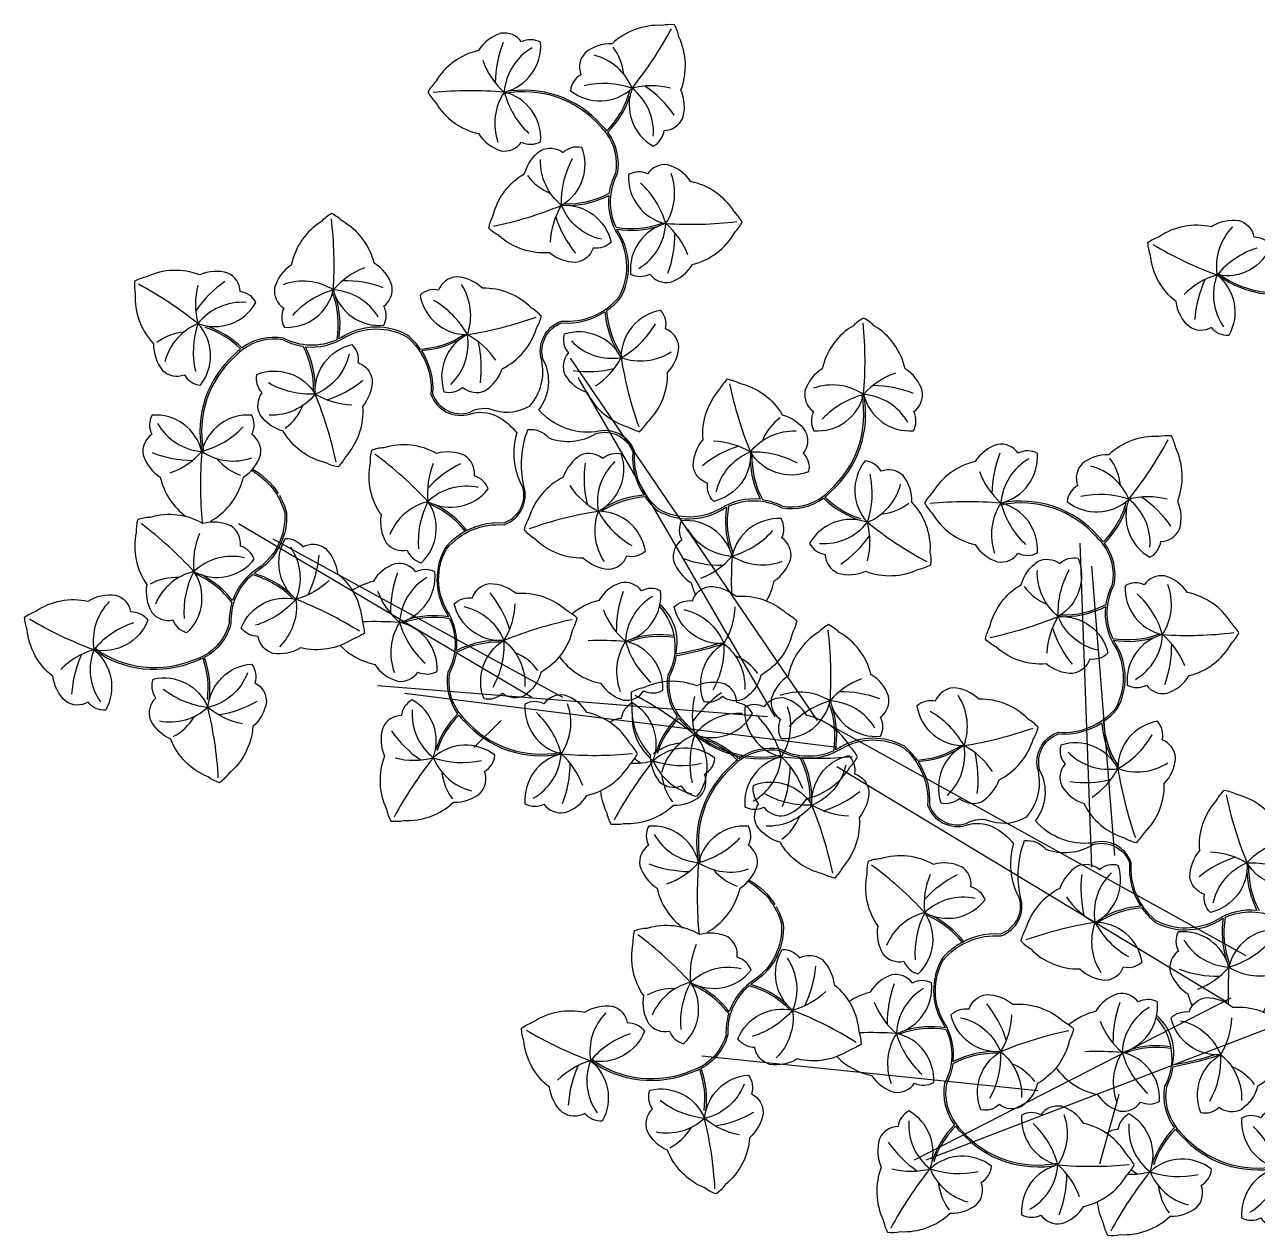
# Model space of a CAD drawing. Header units: millimetres. Extents: x 234.09 to 238.61, y 162.01 to 166.57.
# Drawn here: x 234.086 to 235.162, y 164.375 to 165.432 of the extents above; entities that cross this region are included whole.
import ezdxf

# ---------------------------------------------------------------- set-up
doc = ezdxf.new("R2010")
doc.units = ezdxf.units.MM
for name, color, linetype in [('62', 62, 'Continuous'), ('63', 63, 'Continuous'), ('CauleArvore', 253, 'Continuous')]:
    doc.layers.add(name, color=color, linetype=linetype)

msp = doc.modelspace()

# ---------------------------------------------------------------- linework, layer by layer
at = {"layer": '62'}
for points in [[(234.6496, 165.3761, 0.127493), (234.6161, 165.376, 0.236268), (234.5829, 165.405)], [(234.6346, 165.3342, 0.249386), (234.6161, 165.376, 0.13922), (234.5742, 165.3783, 0.13922)], [(234.545, 165.2417, -0.127493), (234.5546, 165.2738, -0.236268), (234.5362, 165.3138)], [(234.5895, 165.2442, -0.249386), (234.5546, 165.2738, -0.13922), (234.5642, 165.3146, -0.13922)], [(234.6648, 165.2306, 0.127493), (234.6455, 165.2579, 0.236268), (234.6501, 165.3017)], [(234.6219, 165.2188, 0.249386), (234.6455, 165.2579, 0.13922), (234.6233, 165.2935, 0.13922)], [(234.3827, 165.2194, 0.127493), (234.3553, 165.2, 0.236268), (234.3115, 165.2046)], [(234.2371, 165.2041, 0.127493), (234.2372, 165.1706, 0.236268), (234.2083, 165.1374)], [(234.3945, 165.1764, 0.249386), (234.3553, 165.2, 0.13922), (234.3197, 165.1778, 0.13922)], [(234.4971, 165.1386, 0.127493), (234.4723, 165.161, 0.236268), (234.4671, 165.2048)], [(234.2791, 165.1891, 0.249386), (234.2372, 165.1706, 0.13922), (234.2349, 165.1287, 0.13922)], [(234.4578, 165.1176, 0.249386), (234.4723, 165.161, 0.13922), (234.4428, 165.1909, 0.13922)], [(234.5631, 165.1555, 0.249386), (234.6065, 165.141, 0.13922), (234.6364, 165.1705, 0.13922)], [(234.5841, 165.1162, 0.127493), (234.6065, 165.141, 0.236268), (234.6502, 165.1461)], [(234.3691, 165.144, -0.249386), (234.3395, 165.1091, -0.13922), (234.2986, 165.1188, -0.13922)], [(234.3715, 165.0995, -0.127493), (234.3395, 165.1091, -0.236268), (234.2994, 165.0907)], [(234.6872, 165.0683, -0.127493), (234.7193, 165.0587, -0.236268), (234.7593, 165.077)], [(234.6897, 165.0238, -0.249386), (234.7193, 165.0587, -0.13922), (234.7601, 165.049, -0.13922)], [(234.4426, 165.0485, 0.127493), (234.4379, 165.0154, 0.236268), (234.4046, 164.9867)], [(234.601, 165.0502, 0.249386), (234.5865, 165.0068, 0.13922), (234.616, 164.9769, 0.13922)], [(234.7797, 164.9787, 0.249386), (234.8215, 164.9972, 0.13922), (234.8238, 165.0391, 0.13922)], [(235.0831, 165.0174, 0.127493), (235.0497, 165.0173, 0.236268), (235.0165, 165.0462)], [(234.482, 165.0276, 0.249386), (234.4379, 165.0154, 0.13922), (234.4297, 164.9742, 0.13922)], [(234.5617, 165.0292, 0.127493), (234.5865, 165.0068, 0.236268), (234.5916, 164.963)], [(234.8216, 164.9637, 0.127493), (234.8215, 164.9972, 0.236268), (234.8505, 165.0304)], [(235.0681, 164.9754, 0.249386), (235.0497, 165.0173, 0.13922), (235.0077, 165.0196, 0.13922)], [(234.2385, 164.9874, 0.127493), (234.2336, 164.9543, 0.236268), (234.2, 164.9259)], [(234.6642, 164.9914, 0.249386), (234.7034, 164.9678, 0.13922), (234.739, 164.99, 0.13922)], [(234.3179, 164.9756, -0.249386), (234.3227, 164.9301, -0.13922), (234.2874, 164.9073, -0.13922)], [(234.2778, 164.9663, 0.249386), (234.2336, 164.9543, 0.13922), (234.225, 164.9132, 0.13922)], [(234.6761, 164.9484, 0.127493), (234.7034, 164.9678, 0.236268), (234.7472, 164.9632)], [(234.9785, 164.883, -0.127493), (234.9881, 164.915, -0.236268), (234.9698, 164.9551)], [(235.023, 164.8855, -0.249386), (234.9881, 164.915, -0.13922), (234.9978, 164.9559, -0.13922)], [(234.3518, 164.9466, -0.127493), (234.3227, 164.9301, -0.236268), (234.3082, 164.8885)], [(234.4369, 164.949, 0.249386), (234.4132, 164.9099, 0.13922), (234.4355, 164.8742, 0.13922)], [(235.0984, 164.8718, 0.127493), (235.0791, 164.8992, 0.236268), (235.0837, 164.943)], [(234.3939, 164.9372, 0.127493), (234.4132, 164.9099, 0.236268), (234.4086, 164.8661)], [(234.6339, 164.9325, 0.249386), (234.6103, 164.8934, 0.13922), (234.6325, 164.8577, 0.13922)], [(235.0554, 164.86, 0.249386), (235.0791, 164.8992, 0.13922), (235.0568, 164.9348, 0.13922)], [(234.4693, 164.9236, -0.249386), (234.5042, 164.894, -0.13922), (234.4945, 164.8531, -0.13922)], [(234.5138, 164.9261, -0.127493), (234.5042, 164.894, -0.236268), (234.5225, 164.854)], [(234.591, 164.9207, 0.127493), (234.6103, 164.8934, 0.236268), (234.6057, 164.8496)], [(234.6613, 164.921, -0.249386), (234.6962, 164.8914, -0.13922), (234.6865, 164.8506, -0.13922)], [(234.7058, 164.9235, -0.127493), (234.6962, 164.8914, -0.236268), (234.7145, 164.8514)], [(234.2804, 164.8657, -0.249386), (234.2459, 164.8356, -0.13922), (234.2069, 164.8514, -0.13922)], [(234.8162, 164.8606, 0.127493), (234.7889, 164.8413, 0.236268), (234.7451, 164.8459)], [(234.6707, 164.8453, 0.127493), (234.6708, 164.8119, 0.236268), (234.6418, 164.7787)], [(234.9306, 164.7798, 0.127493), (234.9058, 164.8023, 0.236268), (234.9007, 164.846)], [(234.2761, 164.8213, -0.127493), (234.2459, 164.8356, -0.236268), (234.2035, 164.8235)], [(234.4242, 164.8336, 0.249386), (234.4426, 164.7917, 0.13922), (234.4846, 164.7894, 0.13922)], [(234.8281, 164.8176, 0.249386), (234.7889, 164.8413, 0.13922), (234.7533, 164.8191, 0.13922)], [(234.6162, 164.831, 0.249386), (234.6346, 164.7891, 0.13922), (234.6766, 164.7869, 0.13922)], [(234.7126, 164.8303, 0.249386), (234.6708, 164.8119, 0.13922), (234.6685, 164.7699, 0.13922)], [(234.8913, 164.7589, 0.249386), (234.9058, 164.8023, 0.13922), (234.8763, 164.8321, 0.13922)], [(234.9967, 164.7967, 0.249386), (235.0401, 164.7823, 0.13922), (235.0699, 164.8117, 0.13922)], [(234.4092, 164.7916, 0.127493), (234.4426, 164.7917, 0.236268), (234.4758, 164.7628)], [(234.6152, 164.787, 0.073906), (234.6346, 164.7891, 0.236268), (234.6678, 164.7602)], [(234.8026, 164.7852, -0.249386), (234.773, 164.7503, -0.13922), (234.7322, 164.76, -0.13922)], [(235.0176, 164.7574, 0.127493), (235.0401, 164.7823, 0.236268), (235.0838, 164.7874)], [(234.8051, 164.7408, -0.127493), (234.773, 164.7503, -0.236268), (234.733, 164.732)], [(235.1208, 164.7095, -0.127493), (235.1528, 164.6999, -0.236268), (235.1929, 164.7183)], [(235.1233, 164.665, -0.249386), (235.1528, 164.6999, -0.13922), (235.1937, 164.6903, -0.13922)], [(234.8762, 164.6897, 0.127493), (234.8715, 164.6566, 0.236268), (234.8381, 164.6279)], [(235.0345, 164.6914, 0.249386), (235.0201, 164.648, 0.13922), (235.0495, 164.6181, 0.13922)], [(234.9156, 164.6689, 0.249386), (234.8715, 164.6566, 0.13922), (234.8632, 164.6154, 0.13922)], [(234.9952, 164.6704, 0.127493), (235.0201, 164.648, 0.236268), (235.0252, 164.6043)], [(234.6721, 164.6287, 0.127493), (234.6671, 164.5956, 0.236268), (234.6335, 164.5671)], [(235.0978, 164.6326, 0.249386), (235.137, 164.609, 0.13922), (235.1726, 164.6312, 0.13922)], [(234.7113, 164.6075, 0.249386), (234.6671, 164.5956, 0.13922), (234.6585, 164.5545, 0.13922)], [(234.7515, 164.6168, -0.249386), (234.7562, 164.5713, -0.13922), (234.721, 164.5485, -0.13922)], [(235.1096, 164.5897, 0.127493), (235.137, 164.609, 0.236268), (235.1808, 164.6044)], [(234.7853, 164.5878, -0.127493), (234.7562, 164.5713, -0.236268), (234.7418, 164.5297)], [(234.8704, 164.5903, 0.249386), (234.8468, 164.5511, 0.13922), (234.869, 164.5155, 0.13922)], [(234.8275, 164.5784, 0.127493), (234.8468, 164.5511, 0.236268), (234.8422, 164.5073)], [(234.9028, 164.5648, -0.249386), (234.9377, 164.5352, -0.13922), (234.9281, 164.4944, -0.13922)], [(234.9473, 164.5673, -0.127493), (234.9377, 164.5352, -0.236268), (234.9561, 164.4952)], [(235.0675, 164.5738, 0.249386), (235.0438, 164.5346, 0.13922), (235.066, 164.499, 0.13922)], [(235.1393, 164.5647, -0.127493), (235.1297, 164.5326, -0.236268), (235.1481, 164.4926)], [(235.0245, 164.5619, 0.127493), (235.0438, 164.5346, 0.236268), (235.0392, 164.4908)], [(235.0948, 164.5622, -0.249386), (235.1297, 164.5326, -0.13922), (235.1201, 164.4918, -0.13922)], [(234.7139, 164.5069, -0.249386), (234.6794, 164.4769, -0.13922), (234.6405, 164.4926, -0.13922)], [(234.7097, 164.4625, -0.127493), (234.6794, 164.4769, -0.236268), (234.6371, 164.4648)], [(234.8577, 164.4748, 0.249386), (234.8762, 164.433, 0.13922), (234.9181, 164.4307, 0.13922)], [(235.0497, 164.4722, 0.249386), (235.0682, 164.4304, 0.13922), (235.1101, 164.4281, 0.13922)], [(234.8427, 164.4329, 0.127493), (234.8762, 164.433, 0.236268), (234.9094, 164.404)], [(235.0487, 164.4282, 0.073906), (235.0682, 164.4304, 0.236268), (235.1014, 164.4015)]]:
    msp.add_lwpolyline(points, format="xyb", dxfattribs=at)
for centre, radius, start, end in [((234.3528, 165.5877), 0.3378, 321.2118, 331.7714), ((234.5952, 165.38), 0.0985, 158.483, 179.4589), ((234.5531, 165.3691), 0.0487, 119.6574, 175.67), ((234.5623, 165.3838), 0.0467, 5.6141, 37.1536), ((234.5486, 165.4227), 0.0667, 199.4906, 228.5531), ((234.4754, 165.0361), 0.3378, 85.0591, 95.6188), ((234.5454, 165.3454), 0.0492, 146.1879, 199.3614), ((234.5788, 165.3924), 0.0768, 194.8643, 226.5674), ((234.5717, 165.2967), 0.0985, 34.6356, 55.6115), ((234.5624, 165.3276), 0.0467, 216.393, 247.9324), ((234.4262, 165.5863), 0.3378, 281.7752, 292.3348), ((234.6433, 165.2939), 0.0985, 197.935, 218.9109), ((234.0182, 165.2218), 0.3378, 356.2981, 6.8577), ((234.6673, 165.5951), 0.3378, 266.2981, 276.8577), ((235.1753, 165.2205), 0.0492, 135.4956, 188.6691), ((234.555, 165.2487), 0.0985, 339.7219, 0.6979), ((235.2433, 165.5301), 0.3378, 239.2382, 249.7979), ((235.1855, 165.1637), 0.0768, 108.2896, 139.9927), ((235.1454, 165.1491), 0.0667, 106.3039, 135.3664), ((235.1722, 165.1958), 0.0487, 159.187, 215.1996), ((234.0256, 164.9073), 0.3378, 51.2118, 61.7714), ((234.3166, 165.1262), 0.0985, 124.6356, 145.6115), ((234.3646, 165.1096), 0.0985, 69.7219, 90.6979), ((235.2056, 165.1679), 0.0985, 155.3981, 176.374), ((234.4195, 165.4947), 0.3378, 278.9788, 289.5384), ((234.4816, 165.1379), 0.3378, 355.0591, 5.6188), ((234.2295, 165.1168), 0.0467, 95.6141, 127.1536), ((234.4264, 165.2272), 0.079, 273.5334, 303.1581), ((234.386, 165.1321), 0.0985, 352.4026, 13.3785), ((234.9402, 165.1937), 0.3378, 188.9788, 199.5384), ((234.5776, 165.2273), 0.0985, 262.4026, 283.3785), ((234.8682, 165.0646), 0.0667, 109.4906, 138.5531), ((234.3193, 165.1978), 0.0985, 287.935, 308.9109), ((235.0318, 165.1871), 0.3378, 191.7752, 202.3348), ((234.7908, 165.0679), 0.0492, 56.1879, 109.3614), ((234.8255, 165.0181), 0.0985, 68.483, 89.4589), ((234.027, 164.9807), 0.3378, 11.7752, 22.3348), ((234.8379, 165.0345), 0.0768, 104.8643, 136.5674), ((234.8145, 165.0602), 0.0487, 29.6574, 85.67), ((234.2857, 165.1169), 0.0467, 306.393, 337.9324), ((234.2442, 165.1076), 0.0487, 209.6574, 265.67), ((234.2208, 165.1333), 0.0768, 284.8643, 316.5674), ((234.7731, 165.0509), 0.0467, 126.393, 157.9324), ((234.1906, 165.1032), 0.0667, 289.4906, 318.5531), ((234.5771, 165.0299), 0.3378, 175.0591, 185.6188), ((234.2679, 165.0999), 0.0492, 236.1879, 289.3614), ((234.7394, 164.97), 0.0985, 107.935, 128.9109), ((234.7863, 165.2289), 0.3378, 321.2118, 331.7714), ((234.2332, 165.1497), 0.0985, 248.483, 269.4589), ((234.2895, 165.0826), 0.0467, 219.4615, 251.001), ((234.1907, 164.7851), 0.3378, 42.9618, 53.5214), ((234.5101, 164.96), 0.0985, 116.3856, 137.3616), ((234.6727, 165.0357), 0.0985, 172.4026, 193.3785), ((235.0287, 165.0213), 0.0985, 158.483, 179.4589), ((234.9866, 165.0103), 0.0487, 119.6574, 175.67), ((234.9958, 165.025), 0.0467, 5.6141, 37.1536), ((234.9822, 165.0639), 0.0667, 199.4906, 228.5531), ((235.0052, 164.9379), 0.0985, 34.6356, 55.6115), ((234.6392, 164.6731), 0.3378, 98.9788, 109.5384), ((234.8293, 165.051), 0.0467, 275.6141, 307.1536), ((234.909, 164.6774), 0.3378, 85.0591, 95.6188), ((234.9789, 164.9866), 0.0492, 146.1879, 199.3614), ((235.0123, 165.0337), 0.0768, 194.8643, 226.5674), ((233.9846, 164.726), 0.3378, 42.5222, 53.0818), ((235.0332, 165.2605), 0.3378, 231.2118, 241.7714), ((234.7422, 165.0416), 0.0985, 304.6356, 325.6115), ((234.2447, 164.9769), 0.0985, 334.1591, 355.1351), ((234.6942, 165.0582), 0.0985, 249.7219, 270.6979), ((235.0405, 164.9459), 0.3378, 176.2981, 181.7574), ((234.5037, 164.9191), 0.0985, 159.7219, 180.6979), ((234.2178, 164.9023), 0.0467, 86.9246, 118.464), ((234.996, 164.9688), 0.0467, 216.393, 247.9324), ((234.1992, 164.6156), 0.3378, 57.9993, 68.5589), ((234.4155, 164.8739), 0.0985, 17.935, 38.9109), ((234.7008, 164.9026), 0.0985, 159.7219, 180.6979), ((234.1949, 164.8935), 0.0492, 135.4956, 188.6691), ((234.2629, 165.2031), 0.3378, 239.2382, 249.7979), ((234.2051, 164.8366), 0.0768, 108.2896, 139.9927), ((234.3914, 164.5727), 0.3378, 86.2981, 91.8134), ((234.6326, 164.5815), 0.3378, 101.7752, 112.3348), ((234.8597, 165.2275), 0.3378, 281.7752, 292.3348), ((234.4518, 164.8631), 0.3378, 356.2981, 6.8577), ((235.0768, 164.9352), 0.0985, 197.935, 218.9109), ((235.1009, 165.2363), 0.3378, 266.2981, 276.8577), ((234.5885, 164.5562), 0.3378, 86.2981, 91.8134), ((234.9886, 164.8899), 0.0985, 339.7219, 0.6979), ((234.1649, 164.822), 0.0667, 106.3039, 135.3664), ((234.2252, 164.8409), 0.0985, 155.3981, 176.374), ((234.1918, 164.8687), 0.0487, 159.187, 215.1996), ((234.4963, 164.8402), 0.0467, 36.393, 67.9324), ((234.6883, 164.8376), 0.0467, 36.393, 67.9324), ((234.4591, 164.5485), 0.3378, 51.2118, 61.7714), ((234.7501, 164.7674), 0.0985, 124.6356, 145.6115), ((234.7981, 164.7508), 0.0985, 69.7219, 90.6979), ((233.9176, 164.7559), 0.3378, 3.0856, 13.6452), ((234.2393, 164.9263), 0.0985, 279.2455, 300.2214), ((234.5134, 164.8224), 0.0492, 326.1879, 19.3614), ((234.7054, 164.8198), 0.0492, 326.1879, 19.3614), ((234.1938, 164.8515), 0.0467, 297.7034, 329.2429), ((234.48, 164.7753), 0.0768, 14.8643, 46.5674), ((234.672, 164.7728), 0.0768, 14.8643, 46.5674), ((234.4871, 164.8711), 0.0985, 214.6356, 235.6115), ((234.8531, 165.136), 0.3378, 278.9788, 289.5384), ((234.663, 164.758), 0.0467, 95.6141, 127.1536), ((234.86, 164.8685), 0.079, 273.5334, 303.1581), ((234.706, 164.5801), 0.3378, 141.2118, 151.7714), ((234.5057, 164.7987), 0.0487, 299.6574, 355.67), ((234.5833, 165.1316), 0.3378, 265.0591, 275.6188), ((234.5101, 164.7451), 0.0667, 19.4906, 48.5531), ((234.6791, 164.8685), 0.0985, 231.9295, 235.6115), ((234.6977, 164.7961), 0.0487, 299.6574, 355.67), ((234.7753, 165.129), 0.3378, 265.0591, 275.6188), ((234.7021, 164.7425), 0.0667, 19.4906, 48.5531), ((234.8196, 164.7734), 0.0985, 352.4026, 13.3785), ((234.4965, 164.784), 0.0467, 185.6141, 217.1536), ((234.4636, 164.7878), 0.0985, 338.483, 359.4589), ((234.898, 164.5775), 0.3378, 141.2118, 151.7714), ((234.6556, 164.7852), 0.0985, 338.483, 359.4589), ((235.3738, 164.835), 0.3378, 188.9788, 199.5384), ((234.6885, 164.7814), 0.0467, 185.6141, 217.1536), ((235.0112, 164.8685), 0.0985, 262.4026, 283.3785), ((234.7529, 164.839), 0.0985, 287.935, 308.9109), ((235.4653, 164.8283), 0.3378, 191.7752, 202.3348), ((234.4605, 164.6219), 0.3378, 11.7752, 22.3348), ((234.7192, 164.7582), 0.0467, 306.393, 337.9324), ((234.6778, 164.7488), 0.0487, 209.6574, 265.67), ((234.6544, 164.7745), 0.0768, 284.8643, 316.5674), ((235.173, 164.6112), 0.0985, 107.935, 128.9109), ((234.6668, 164.7909), 0.0985, 248.483, 269.4589), ((234.6241, 164.7444), 0.0667, 289.4906, 318.5531), ((235.0107, 164.6712), 0.3378, 175.0591, 185.6188), ((234.7015, 164.7411), 0.0492, 236.1879, 289.3614), ((234.7231, 164.7238), 0.0467, 219.4615, 251.001), ((234.6243, 164.4264), 0.3378, 42.9618, 53.5214), ((234.9437, 164.6012), 0.0985, 116.3856, 137.3616), ((235.1063, 164.6769), 0.0985, 172.4026, 193.3785), ((235.0728, 164.3143), 0.3378, 98.9788, 109.5384), ((234.4182, 164.3672), 0.3378, 42.5222, 53.0818), ((234.6782, 164.6181), 0.0985, 334.1591, 355.1351), ((235.1277, 164.6995), 0.0985, 249.7219, 270.6979), ((235.4741, 164.5872), 0.3378, 176.2981, 181.7574), ((234.6514, 164.5435), 0.0467, 86.9246, 118.464), ((234.9373, 164.5603), 0.0985, 159.7219, 180.6979), ((234.849, 164.5151), 0.0985, 17.935, 38.9109), ((235.1343, 164.5439), 0.0985, 159.7219, 180.6979), ((234.6284, 164.5347), 0.0492, 135.4956, 188.6691), ((234.6327, 164.2568), 0.3378, 57.9993, 68.5589), ((234.6964, 164.8443), 0.3378, 239.2382, 249.7979), ((235.0661, 164.2227), 0.3378, 101.7752, 112.3348), ((234.6386, 164.4779), 0.0768, 108.2896, 139.9927), ((234.825, 164.214), 0.3378, 86.2981, 91.8134), ((235.022, 164.1975), 0.3378, 86.2981, 91.8134), ((234.5985, 164.4633), 0.0667, 106.3039, 135.3664), ((234.6587, 164.4822), 0.0985, 155.3981, 176.374), ((234.6253, 164.51), 0.0487, 159.187, 215.1996), ((234.9299, 164.4814), 0.0467, 36.393, 67.9324), ((235.1219, 164.4788), 0.0467, 36.393, 67.9324), ((234.6729, 164.5676), 0.0985, 279.2455, 300.2214), ((234.9469, 164.4637), 0.0492, 326.1879, 19.3614), ((234.6274, 164.4927), 0.0467, 297.7034, 329.2429), ((234.3511, 164.3972), 0.3378, 3.0856, 13.6452), ((234.9135, 164.4166), 0.0768, 14.8643, 46.5674), ((235.1055, 164.414), 0.0768, 14.8643, 46.5674), ((234.9206, 164.5123), 0.0985, 214.6356, 235.6115), ((234.9392, 164.44), 0.0487, 299.6574, 355.67), ((235.0169, 164.7729), 0.3378, 265.0591, 275.6188), ((234.9437, 164.3863), 0.0667, 19.4906, 48.5531), ((235.1395, 164.2213), 0.3378, 141.2118, 151.7714), ((234.8971, 164.429), 0.0985, 338.483, 359.4589), ((235.3315, 164.2187), 0.3378, 141.2118, 151.7714), ((235.1126, 164.5097), 0.0985, 231.9295, 235.6115), ((235.1312, 164.4374), 0.0487, 299.6574, 355.67), ((234.93, 164.4252), 0.0467, 185.6141, 217.1536), ((235.122, 164.4227), 0.0467, 185.6141, 217.1536)]:
    msp.add_arc(centre, radius, start, end, dxfattribs=at)
at = {"layer": '63'}
for points in [[(234.6161, 165.376, 0.367619), (234.6346, 165.3255, 0.244009), (234.6441, 165.3392, 0.287728), (234.6603, 165.35, 0.1746), (234.6587, 165.3746, 0.205226), (234.657, 165.4209, 0.068851), (234.6532, 165.4314, 0.068851), (234.6421, 165.4309, 0.205226), (234.5986, 165.4149, 0.1746), (234.5752, 165.4071, 0.287728), (234.5714, 165.3879, 0.244009), (234.5624, 165.3739, 0.367619)], [(234.482, 165.409, 0.205226), (234.4445, 165.3817, 0.068851), (234.4379, 165.3727, 0.068851), (234.4445, 165.3637, 0.205226), (234.482, 165.3365, 0.1746), (234.5015, 165.3215, 0.287728), (234.5195, 165.329, 0.244009), (234.5362, 165.3293, 0.367619), (234.5045, 165.3727, 0.367619), (234.5362, 165.4162, 0.244009), (234.5195, 165.4165, 0.287728), (234.5015, 165.424, 0.1746)], [(234.5546, 165.2738, -0.367619), (234.5978, 165.2418, -0.244009), (234.582, 165.2366, -0.287728), (234.567, 165.224, -0.1746), (234.5439, 165.2325, -0.205226), (234.5, 165.2473, -0.068851), (234.491, 165.2539, -0.068851), (234.4946, 165.2644, -0.205226), (234.5223, 165.3016, -0.1746), (234.5364, 165.3218, -0.287728), (234.5558, 165.32, -0.244009), (234.5718, 165.3247, -0.367619)], [(234.6455, 165.2579, 0.367619), (234.6148, 165.2138, 0.244009), (234.6315, 165.2139, 0.287728), (234.6496, 165.2068, 0.1746), (234.6688, 165.2222, 0.205226), (234.7057, 165.2502, 0.068851), (234.7121, 165.2594, 0.068851), (234.7053, 165.2682, 0.205226), (234.6672, 165.2946, 0.1746), (234.6474, 165.3092, 0.287728), (234.6296, 165.3013, 0.244009), (234.6129, 165.3007, 0.367619)], [(234.3553, 165.2, 0.367619), (234.3995, 165.1693, 0.244009), (234.3994, 165.186, 0.287728), (234.4065, 165.2041, 0.1746), (234.3911, 165.2233, 0.205226), (234.363, 165.2602, 0.068851), (234.3539, 165.2667, 0.068851), (234.345, 165.2598, 0.205226), (234.3186, 165.2217, 0.1746), (234.3041, 165.2019, 0.287728), (234.312, 165.1841, 0.244009), (234.3126, 165.1674, 0.367619)], [(235.0909, 165.1898, -0.205226), (235.0685, 165.2304, -0.068851), (235.0663, 165.2414, -0.068851), (235.0762, 165.2467, -0.205226), (235.1217, 165.2554, -0.1746), (235.1457, 165.2607, -0.287728), (235.1588, 165.2463, -0.244009), (235.1738, 165.2389, -0.367619), (235.1267, 165.2131, -0.367619), (235.1369, 165.1603, -0.244009), (235.1217, 165.1671, -0.287728), (235.1022, 165.168, -0.1746)], [(234.2372, 165.1706, 0.367619), (234.2878, 165.1891, 0.244009), (234.274, 165.1986, 0.287728), (234.2633, 165.2148, 0.1746), (234.2387, 165.2132, 0.205226), (234.1924, 165.2115, 0.068851), (234.1819, 165.2077, 0.068851), (234.1824, 165.1966, 0.205226), (234.1984, 165.1531, 0.1746), (234.2062, 165.1298, 0.287728), (234.2253, 165.126, 0.244009), (234.2393, 165.1169, 0.367619)], [(234.4723, 165.161, 0.367619), (234.4519, 165.1112, 0.244009), (234.4682, 165.115, 0.287728), (234.4875, 165.112, 0.1746), (234.5028, 165.1313, 0.205226), (234.5327, 165.1667, 0.068851), (234.5369, 165.1771, 0.068851), (234.5283, 165.1842, 0.205226), (234.4854, 165.2016, 0.1746), (234.4628, 165.2115, 0.287728), (234.4472, 165.1999, 0.244009), (234.431, 165.1956, 0.367619)], [(234.6065, 165.141, 0.367619), (234.5567, 165.1613, 0.244009), (234.5605, 165.1451, 0.287728), (234.5575, 165.1258, 0.1746), (234.5768, 165.1105, 0.205226), (234.6122, 165.0806, 0.068851), (234.6225, 165.0763, 0.068851), (234.6297, 165.0849, 0.205226), (234.6471, 165.1279, 0.1746), (234.6569, 165.1504, 0.287728), (234.6453, 165.1661, 0.244009), (234.6411, 165.1822, 0.367619)], [(234.8544, 165.1313, 0.205226), (234.8272, 165.1688, 0.068851), (234.8182, 165.1754, 0.068851), (234.8092, 165.1688, 0.205226), (234.782, 165.1313, 0.1746), (234.767, 165.1118, 0.287728), (234.7745, 165.0938, 0.244009), (234.7747, 165.0771, 0.367619), (234.8182, 165.1088, 0.367619), (234.8617, 165.0771, 0.244009), (234.8619, 165.0938, 0.287728), (234.8694, 165.1118, 0.1746)], [(234.3395, 165.1091, -0.367619), (234.3715, 165.1523, -0.244009), (234.3767, 165.1365, -0.287728), (234.3893, 165.1215, -0.1746), (234.3808, 165.0984, -0.205226), (234.366, 165.0545, -0.068851), (234.3594, 165.0455, -0.068851), (234.3488, 165.0491, -0.205226), (234.3116, 165.0768, -0.1746), (234.2915, 165.0909, -0.287728), (234.2933, 165.1103, -0.244009), (234.2885, 165.1263, -0.367619)], [(234.7193, 165.0587, -0.367619), (234.6873, 165.0155, -0.244009), (234.682, 165.0313, -0.287728), (234.6695, 165.0462, -0.1746), (234.678, 165.0693, -0.205226), (234.6927, 165.1133, -0.068851), (234.6994, 165.1223, -0.068851), (234.7099, 165.1186, -0.205226), (234.7471, 165.091, -0.1746), (234.7673, 165.0769, -0.287728), (234.7655, 165.0575, -0.244009), (234.7702, 165.0414, -0.367619)], [(235.0497, 165.0173, 0.367619), (235.0681, 164.9667, 0.244009), (235.0776, 164.9805, 0.287728), (235.0939, 164.9912, 0.1746), (235.0923, 165.0158, 0.205226), (235.0906, 165.0621, 0.068851), (235.0868, 165.0726, 0.068851), (235.0756, 165.0721, 0.205226), (235.0321, 165.0561, 0.1746), (235.0088, 165.0483, 0.287728), (235.005, 165.0292, 0.244009), (234.9959, 165.0152, 0.367619)], [(234.4379, 165.0154, 0.367619), (234.4906, 165.0264, 0.244009), (234.4784, 165.0377, 0.287728), (234.4701, 165.0554, 0.1746), (234.4455, 165.0573, 0.205226), (234.3995, 165.0623, 0.068851), (234.3885, 165.06, 0.068851), (234.3874, 165.0489, 0.205226), (234.397, 165.0036, 0.1746), (234.4014, 164.9794, 0.287728), (234.4198, 164.9729, 0.244009), (234.4323, 164.9619, 0.367619)], [(234.9156, 165.0502, 0.205226), (234.8781, 165.023, 0.068851), (234.8714, 165.014, 0.068851), (234.8781, 165.005, 0.205226), (234.9156, 164.9777, 0.1746), (234.9351, 164.9627, 0.287728), (234.9531, 164.9702, 0.244009), (234.9698, 164.9705, 0.367619), (234.9381, 165.014, 0.367619), (234.9698, 165.0574, 0.244009), (234.9531, 165.0577, 0.287728), (234.9351, 165.0652, 0.1746)], [(234.5865, 165.0068, 0.367619), (234.6068, 165.0566, 0.244009), (234.5905, 165.0528, 0.287728), (234.5713, 165.0558, 0.1746), (234.5559, 165.0365, 0.205226), (234.5261, 165.0011, 0.068851), (234.5218, 164.9907, 0.068851), (234.5304, 164.9836, 0.205226), (234.5734, 164.9662, 0.1746), (234.5959, 164.9563, 0.287728), (234.6116, 164.9679, 0.244009), (234.6277, 164.9722, 0.367619)], [(234.8215, 164.9972, 0.367619), (234.771, 164.9787, 0.244009), (234.7847, 164.9692, 0.287728), (234.7955, 164.9529, 0.1746), (234.82, 164.9545, 0.205226), (234.8663, 164.9563, 0.068851), (234.8769, 164.96, 0.068851), (234.8764, 164.9712, 0.205226), (234.8604, 165.0147, 0.1746), (234.8526, 165.038, 0.287728), (234.8334, 165.0418, 0.244009), (234.8194, 165.0509, 0.367619)], [(234.2336, 164.9543, 0.367619), (234.2863, 164.9649, 0.244009), (234.2742, 164.9764, 0.287728), (234.266, 164.9941, 0.1746), (234.2415, 164.9962, 0.205226), (234.1955, 165.0015, 0.068851), (234.1845, 164.9994, 0.068851), (234.1833, 164.9883, 0.205226), (234.1925, 164.9429, 0.1746), (234.1968, 164.9186, 0.287728), (234.2151, 164.912, 0.244009), (234.2276, 164.9009, 0.367619)], [(234.3227, 164.9301, -0.367619), (234.3136, 164.9831, -0.244009), (234.3286, 164.9759, -0.287728), (234.3481, 164.9746, -0.1746), (234.3589, 164.9525, -0.205226), (234.3804, 164.9115, -0.068851), (234.3824, 164.9004, -0.068851), (234.3724, 164.8953, -0.205226), (234.3267, 164.8876, -0.1746), (234.3026, 164.8828, -0.287728), (234.2898, 164.8976, -0.244009), (234.2749, 164.9052, -0.367619)], [(234.9881, 164.915, -0.367619), (235.0314, 164.883, -0.244009), (235.0155, 164.8778, -0.287728), (235.0006, 164.8652, -0.1746), (234.9775, 164.8737, -0.205226), (234.9336, 164.8885, -0.068851), (234.9245, 164.8951, -0.068851), (234.9282, 164.9057, -0.205226), (234.9558, 164.9429, -0.1746), (234.97, 164.963, -0.287728), (234.9894, 164.9612, -0.244009), (235.0054, 164.966, -0.367619)], [(234.5042, 164.894, -0.367619), (234.4609, 164.926, -0.244009), (234.4768, 164.9312, -0.287728), (234.4917, 164.9438, -0.1746), (234.5148, 164.9353, -0.205226), (234.5587, 164.9205, -0.068851), (234.5678, 164.9139, -0.068851), (234.5641, 164.9033, -0.205226), (234.5365, 164.8662, -0.1746), (234.5224, 164.846, -0.287728), (234.5029, 164.8478, -0.244009), (234.4869, 164.843, -0.367619)], [(234.6962, 164.8914, -0.367619), (234.6529, 164.9234, -0.244009), (234.6688, 164.9286, -0.287728), (234.6837, 164.9412, -0.1746), (234.7068, 164.9327, -0.205226), (234.7507, 164.9179, -0.068851), (234.7598, 164.9113, -0.068851), (234.7561, 164.9008, -0.205226), (234.7285, 164.8636, -0.1746), (234.7144, 164.8434, -0.287728), (234.6949, 164.8452, -0.244009), (234.6789, 164.8404, -0.367619)], [(235.0791, 164.8992, 0.367619), (235.0483, 164.855, 0.244009), (235.065, 164.8551, 0.287728), (235.0832, 164.848, 0.1746), (235.1023, 164.8634, 0.205226), (235.1392, 164.8915, 0.068851), (235.1457, 164.9006, 0.068851), (235.1389, 164.9095, 0.205226), (235.1008, 164.9359, 0.1746), (235.081, 164.9504, 0.287728), (235.0631, 164.9426, 0.244009), (235.0464, 164.9419, 0.367619)], [(234.1105, 164.8628, -0.205226), (234.0881, 164.9034, -0.068851), (234.0859, 164.9144, -0.068851), (234.0957, 164.9197, -0.205226), (234.1412, 164.9284, -0.1746), (234.1653, 164.9337, -0.287728), (234.1784, 164.9193, -0.244009), (234.1934, 164.9119, -0.367619), (234.1462, 164.886, -0.367619), (234.1565, 164.8332, -0.244009), (234.1412, 164.8401, -0.287728), (234.1217, 164.841, -0.1746)], [(234.7889, 164.8413, 0.367619), (234.833, 164.8105, 0.244009), (234.8329, 164.8272, 0.287728), (234.84, 164.8454, 0.1746), (234.8246, 164.8645, 0.205226), (234.7966, 164.9014, 0.068851), (234.7875, 164.9079, 0.068851), (234.7786, 164.9011, 0.205226), (234.7522, 164.863, 0.1746), (234.7376, 164.8432, 0.287728), (234.7455, 164.8253, 0.244009), (234.7461, 164.8086, 0.367619)], [(234.2459, 164.8356, -0.367619), (234.284, 164.8735, -0.244009), (234.2868, 164.8571, -0.287728), (234.2969, 164.8404, -0.1746), (234.2851, 164.8189, -0.205226), (234.2638, 164.7777, -0.068851), (234.2559, 164.7698, -0.068851), (234.246, 164.775, -0.205226), (234.2134, 164.8079, -0.1746), (234.1957, 164.8249, -0.287728), (234.2004, 164.8438, -0.244009), (234.1981, 164.8604, -0.367619)], [(234.6708, 164.8119, 0.367619), (234.7213, 164.8303, 0.244009), (234.7076, 164.8398, 0.287728), (234.6968, 164.8561, 0.1746), (234.6723, 164.8545, 0.205226), (234.626, 164.8528, 0.068851), (234.6154, 164.849, 0.068851), (234.6159, 164.8378, 0.205226), (234.6319, 164.7943, 0.1746), (234.6398, 164.771, 0.287728), (234.6589, 164.7672, 0.244009), (234.6729, 164.7581, 0.367619)], [(234.5767, 164.7588, 0.205226), (234.6142, 164.7861, 0.068851), (234.6209, 164.7951, 0.068851), (234.6142, 164.8041, 0.205226), (234.5767, 164.8313, 0.1746), (234.5572, 164.8463, 0.287728), (234.5392, 164.8388, 0.244009), (234.5226, 164.8385, 0.367619), (234.5542, 164.7951, 0.367619), (234.5226, 164.7516, 0.244009), (234.5392, 164.7513, 0.287728), (234.5572, 164.7438, 0.1746)], [(234.7687, 164.7562, 0.205226), (234.8062, 164.7835, 0.068851), (234.8129, 164.7925, 0.068851), (234.8062, 164.8015, 0.205226), (234.7687, 164.8287, 0.1746), (234.7492, 164.8437, 0.287728), (234.7312, 164.8362, 0.244009), (234.7145, 164.8359, 0.367619), (234.7462, 164.7925, 0.367619), (234.7145, 164.749, 0.244009), (234.7312, 164.7487, 0.287728), (234.7492, 164.7412, 0.1746)], [(234.9058, 164.8023, 0.367619), (234.8855, 164.7524, 0.244009), (234.9018, 164.7562, 0.287728), (234.921, 164.7533, 0.1746), (234.9364, 164.7725, 0.205226), (234.9662, 164.808, 0.068851), (234.9705, 164.8183, 0.068851), (234.9619, 164.8254, 0.205226), (234.9189, 164.8428, 0.1746), (234.8964, 164.8527, 0.287728), (234.8807, 164.8411, 0.244009), (234.8646, 164.8368, 0.367619)], [(234.4426, 164.7917, 0.367619), (234.4242, 164.8423, 0.244009), (234.4147, 164.8286, 0.287728), (234.3984, 164.8178, 0.1746), (234.4, 164.7932, 0.205226), (234.4017, 164.7469, 0.068851), (234.4055, 164.7364, 0.068851), (234.4167, 164.7369, 0.205226), (234.4602, 164.7529, 0.1746), (234.4835, 164.7607, 0.287728), (234.4873, 164.7798, 0.244009), (234.4964, 164.7939, 0.367619)], [(235.0401, 164.7823, 0.367619), (234.9902, 164.8026, 0.244009), (234.994, 164.7863, 0.287728), (234.9911, 164.767, 0.1746), (235.0103, 164.7517, 0.205226), (235.0458, 164.7218, 0.068851), (235.0561, 164.7176, 0.068851), (235.0632, 164.7262, 0.205226), (235.0806, 164.7691, 0.1746), (235.0905, 164.7917, 0.287728), (235.0789, 164.8073, 0.244009), (235.0746, 164.8235, 0.367619)], [(234.773, 164.7503, -0.367619), (234.805, 164.7936, -0.244009), (234.8103, 164.7777, -0.287728), (234.8228, 164.7628, -0.1746), (234.8143, 164.7397, -0.205226), (234.7996, 164.6958, -0.068851), (234.793, 164.6867, -0.068851), (234.7824, 164.6904, -0.205226), (234.7452, 164.718, -0.1746), (234.725, 164.7322, -0.287728), (234.7268, 164.7516, -0.244009), (234.7221, 164.7676, -0.367619)], [(235.1528, 164.6999, -0.367619), (235.1208, 164.6567, -0.244009), (235.1156, 164.6725, -0.287728), (235.103, 164.6875, -0.1746), (235.1115, 164.7106, -0.205226), (235.1263, 164.7545, -0.068851), (235.1329, 164.7635, -0.068851), (235.1435, 164.7599, -0.205226), (235.1807, 164.7322, -0.1746), (235.2008, 164.7181, -0.287728), (235.199, 164.6987, -0.244009), (235.2038, 164.6827, -0.367619)], [(234.8715, 164.6566, 0.367619), (234.9242, 164.6676, 0.244009), (234.9119, 164.679, 0.287728), (234.9036, 164.6966, 0.1746), (234.8791, 164.6986, 0.205226), (234.833, 164.7035, 0.068851), (234.822, 164.7013, 0.068851), (234.8209, 164.6901, 0.205226), (234.8305, 164.6448, 0.1746), (234.8349, 164.6206, 0.287728), (234.8533, 164.6141, 0.244009), (234.8659, 164.6031, 0.367619)], [(235.0201, 164.648, 0.367619), (235.0404, 164.6978, 0.244009), (235.0241, 164.694, 0.287728), (235.0048, 164.697, 0.1746), (234.9895, 164.6777, 0.205226), (234.9596, 164.6423, 0.068851), (234.9554, 164.632, 0.068851), (234.964, 164.6248, 0.205226), (235.0069, 164.6074, 0.1746), (235.0295, 164.5976, 0.287728), (235.0451, 164.6092, 0.244009), (235.0613, 164.6134, 0.367619)], [(234.6671, 164.5956, 0.367619), (234.7199, 164.6062, 0.244009), (234.7078, 164.6176, 0.287728), (234.6996, 164.6353, 0.1746), (234.6751, 164.6375, 0.205226), (234.629, 164.6428, 0.068851), (234.618, 164.6406, 0.068851), (234.6168, 164.6295, 0.205226), (234.6261, 164.5841, 0.1746), (234.6303, 164.5599, 0.287728), (234.6486, 164.5532, 0.244009), (234.6611, 164.5421, 0.367619)], [(234.7562, 164.5713, -0.367619), (234.7471, 164.6243, -0.244009), (234.7622, 164.6171, -0.287728), (234.7817, 164.6158, -0.1746), (234.7925, 164.5937, -0.205226), (234.814, 164.5527, -0.068851), (234.8159, 164.5417, -0.068851), (234.806, 164.5366, -0.205226), (234.7603, 164.5288, -0.1746), (234.7361, 164.5241, -0.287728), (234.7233, 164.5388, -0.244009), (234.7085, 164.5464, -0.367619)], [(234.544, 164.5041, -0.205226), (234.5216, 164.5446, -0.068851), (234.5195, 164.5556, -0.068851), (234.5293, 164.5609, -0.205226), (234.5748, 164.5696, -0.1746), (234.5988, 164.5749, -0.287728), (234.6119, 164.5605, -0.244009), (234.6269, 164.5532, -0.367619), (234.5798, 164.5273, -0.367619), (234.59, 164.4745, -0.244009), (234.5748, 164.4813, -0.287728), (234.5553, 164.4822, -0.1746)], [(234.9377, 164.5352, -0.367619), (234.8945, 164.5672, -0.244009), (234.9103, 164.5725, -0.287728), (234.9253, 164.585, -0.1746), (234.9484, 164.5765, -0.205226), (234.9923, 164.5618, -0.068851), (235.0013, 164.5552, -0.068851), (234.9977, 164.5446, -0.205226), (234.97, 164.5074, -0.1746), (234.9559, 164.4872, -0.287728), (234.9365, 164.489, -0.244009), (234.9205, 164.4843, -0.367619)], [(235.1297, 164.5326, -0.367619), (235.0865, 164.5646, -0.244009), (235.1023, 164.5699, -0.287728), (235.1173, 164.5824, -0.1746), (235.1404, 164.5739, -0.205226), (235.1843, 164.5592, -0.068851), (235.1933, 164.5526, -0.068851), (235.1897, 164.542, -0.205226), (235.162, 164.5048, -0.1746), (235.1479, 164.4847, -0.287728), (235.1285, 164.4864, -0.244009), (235.1125, 164.4817, -0.367619)], [(234.6794, 164.4769, -0.367619), (234.7176, 164.5148, -0.244009), (234.7203, 164.4983, -0.287728), (234.7305, 164.4816, -0.1746), (234.7186, 164.4601, -0.205226), (234.6974, 164.4189, -0.068851), (234.6895, 164.411, -0.068851), (234.6796, 164.4162, -0.205226), (234.647, 164.4491, -0.1746), (234.6292, 164.4661, -0.287728), (234.6339, 164.4851, -0.244009), (234.6316, 164.5016, -0.367619)], [(234.8762, 164.433, 0.367619), (234.8577, 164.4835, 0.244009), (234.8482, 164.4698, 0.287728), (234.832, 164.459, 0.1746), (234.8336, 164.4345, 0.205226), (234.8353, 164.3882, 0.068851), (234.8391, 164.3776, 0.068851), (234.8502, 164.3781, 0.205226), (234.8937, 164.3941, 0.1746), (234.9171, 164.402, 0.287728), (234.9209, 164.4211, 0.244009), (234.9299, 164.4351, 0.367619)], [(235.0103, 164.4001, 0.205226), (235.0478, 164.4273, 0.068851), (235.0544, 164.4363, 0.068851), (235.0478, 164.4453, 0.205226), (235.0103, 164.4725, 0.1746), (234.9908, 164.4875, 0.287728), (234.9728, 164.48, 0.244009), (234.9561, 164.4798, 0.367619), (234.9878, 164.4363, 0.367619), (234.9561, 164.3928, 0.244009), (234.9728, 164.3926, 0.287728), (234.9908, 164.3851, 0.1746)], [(235.2023, 164.3975, 0.205226), (235.2398, 164.4247, 0.068851), (235.2464, 164.4337, 0.068851), (235.2398, 164.4427, 0.205226), (235.2023, 164.4699, 0.1746), (235.1828, 164.4849, 0.287728), (235.1648, 164.4774, 0.244009), (235.1481, 164.4772, 0.367619), (235.1798, 164.4337, 0.367619), (235.1481, 164.3902, 0.244009), (235.1648, 164.39, 0.287728), (235.1828, 164.3825, 0.1746)]]:
    msp.add_lwpolyline(points, format="xyb", close=True, dxfattribs=at)
for points in [[(234.594, 165.3389, 0.036578), (234.5894, 165.3439, 0.26706), (234.5045, 165.3727)], [(234.5939, 165.3366, 0.046244), (234.5883, 165.3429, 0.267271), (234.5048, 165.3713, 0.267271)], [(234.5962, 165.2843, -0.086488), (234.6019, 165.3019, 0.20505), (234.5937, 165.3368, 0.20505)], [(234.6021, 165.2547, -0.235468), (234.6034, 165.3014, 0.206382), (234.5949, 165.3377, 0.26706)], [(234.4664, 165.1573, -0.112191), (234.4323, 165.1469, -0.164024), (234.442, 165.1092, 0.399705), (234.4742, 165.0931, -0.242829), (234.4964, 165.0948, 0.204138), (234.527, 165.0989, 0.235905), (234.5372, 165.1387, -0.403135), (234.5545, 165.1728, 0.242397), (234.6047, 165.1939, 0.261802), (234.6042, 165.2477, -0.170499), (234.596, 165.2825, 0.20505)], [(234.5939, 165.182, 0.067526), (234.606, 165.193, 0.262665), (234.6054, 165.2485, -0.024866), (234.6029, 165.253, 0.206382)], [(235.2221, 165.2057, -0.036578), (235.2157, 165.2031, -0.26706), (235.1267, 165.2131)], [(235.2229, 165.2078, -0.046244), (235.2152, 165.2045, -0.267271), (235.1275, 165.2143, -0.267271)], [(234.7192, 165.0518, 0.111982), (234.728, 165.0173, 0.170499), (234.6932, 165.0091, -0.261802), (234.6394, 165.0086, -0.242397), (234.6183, 165.0588, 0.403135), (234.5842, 165.0761, -0.246589), (234.5347, 165.0954, 0.297406), (234.5386, 165.1391, -0.399705), (234.5547, 165.1713, 0.164024), (234.5924, 165.181, 0.112191), (234.6028, 165.1469)], [(234.4313, 165.1484, 0.067526), (234.4202, 165.1605, 0.262665), (234.3647, 165.16, -0.024866), (234.3602, 165.1574, 0.206382)], [(234.3586, 165.1566, -0.235468), (234.3119, 165.1579, 0.206382), (234.2756, 165.1494, 0.26706)], [(234.329, 165.1507, -0.086488), (234.3114, 165.1564, 0.20505), (234.2765, 165.1482, 0.20505)], [(234.3396, 165.116, 0.111982), (234.3308, 165.1505, 0.170499), (234.3655, 165.1587, -0.261802), (234.4194, 165.1592, -0.242397), (234.4405, 165.109, 0.403135), (234.4746, 165.0917, -0.193811), (234.4975, 165.0902, -0.110591), (234.5154, 165.0753, 0.203779), (234.5202, 165.0287, -0.399705), (234.5041, 164.9965, 0.164024), (234.4663, 164.9868), (234.4649, 164.9858, 0.067526), (234.4528, 164.9747, 0.262665), (234.4533, 164.9193, -0.024866), (234.4559, 164.9147, 0.11396), (234.4197, 164.9122)], [(234.2744, 165.1485, 0.036578), (234.2693, 165.1439, 0.26706), (234.2405, 165.059)], [(234.2767, 165.1484, 0.046244), (234.2704, 165.1428, 0.267271), (234.242, 165.0593, 0.267271)], [(234.7821, 165.0194, 0.046244), (234.7884, 165.025, 0.267271), (234.8167, 165.1085, 0.267271)], [(234.7843, 165.0193, 0.036578), (234.7894, 165.0239, 0.26706), (234.8182, 165.1088)], [(234.2477, 164.9973, 0.015462), (234.2495, 164.999, 0.205226), (234.2768, 165.0365, 0.1746), (234.2918, 165.056, 0.287728), (234.2843, 165.074, 0.244009), (234.284, 165.0907, 0.367619), (234.2405, 165.059, 0.367619), (234.1971, 165.0907, 0.244009), (234.1968, 165.074, 0.287728), (234.1893, 165.056, 0.1746), (234.2043, 165.0365, 0.205226)], [(234.4973, 164.8941, 0.111982), (234.4628, 164.8853, 0.170499), (234.4546, 164.92, -0.261802), (234.454, 164.9739, -0.242397), (234.5043, 164.995, 0.403135), (234.5216, 165.0291, -0.148926), (234.5252, 165.0782, -0.248003), (234.5435, 165.0708, 0.232235), (234.5846, 165.0747, -0.399705), (234.6167, 165.0586, 0.164024), (234.6265, 165.0209, 0.112191), (234.5923, 165.0104)], [(234.2838, 165.0424, -0.206326), (234.3129, 165.0054, -0.261802), (234.2895, 164.9569, 0.170499), (234.2674, 164.9289, -0.20505)], [(234.2848, 165.0436, -0.128833), (234.3073, 165.0223, -0.262665)], [(234.2043, 165.0365, 0.180009), (234.2268, 165.0022, 0.068851)], [(234.3082, 165.0208, -0.067526), (234.3144, 165.0056, -0.262665), (234.2904, 164.9556, 0.024866), (234.2861, 164.9526, -0.206382)], [(234.6275, 165.0194, 0.067526), (234.6385, 165.0073, 0.262665), (234.694, 165.0078, -0.024866), (234.6985, 165.0104, 0.206382)], [(234.7002, 165.0112, -0.235468), (234.7469, 165.0099, 0.206382), (234.7831, 165.0183, 0.26706)], [(234.7298, 165.017, -0.086488), (234.7474, 165.0113, 0.20505), (234.7822, 165.0195, 0.20505)], [(235.0276, 164.9801, 0.036578), (235.0229, 164.9852, 0.26706), (234.9381, 165.014)], [(235.0274, 164.9778, 0.046244), (235.0218, 164.9841, 0.267271), (234.9383, 165.0125, 0.267271)], [(234.7034, 164.9678, 0.367619), (234.6593, 164.9985, 0.244009), (234.6594, 164.9818, 0.287728), (234.6523, 164.9636, 0.1746), (234.6677, 164.9445, 0.048022), (234.6715, 164.9338, 0.068851)], [(234.7335, 164.9286, 0.079632), (234.7401, 164.946, 0.1746), (234.7547, 164.9659, 0.287728), (234.7468, 164.9837, 0.244009), (234.7462, 165.0004, 0.367619), (234.7034, 164.9678, 0.367619)], [(235.0298, 164.9255, -0.086488), (235.0355, 164.9431, 0.20505), (235.0273, 164.978, 0.20505)], [(235.0356, 164.8959, -0.235468), (235.0369, 164.9426, 0.206382), (235.0285, 164.9789, 0.26706)], [(234.2847, 164.9515, 0.235468), (234.266, 164.9086, -0.206382), (234.243, 164.8794, -0.26706)], [(234.4132, 164.9099, 0.367619), (234.444, 164.954, 0.244009), (234.4273, 164.9539, 0.287728), (234.4091, 164.961, 0.1746), (234.39, 164.9456, 0.084418), (234.3719, 164.9377, 0.068851)], [(234.6103, 164.8934, 0.367619), (234.641, 164.9375, 0.244009), (234.6243, 164.9374, 0.287728), (234.6062, 164.9445, 0.1746), (234.587, 164.9291, 0.112126), (234.5638, 164.9173, 0.068851)], [(234.2668, 164.9271, 0.086488), (234.2645, 164.9088, -0.20505), (234.2423, 164.8807, -0.20505)], [(234.64, 164.9236, -0.316495), (234.6474, 164.8638, 0.206382), (234.6558, 164.8275, 0.26706)], [(234.9, 164.7986, -0.112191), (234.8658, 164.7882, -0.164024), (234.8756, 164.7504, 0.399705), (234.9077, 164.7343, -0.242829), (234.93, 164.7361, 0.204138), (234.9605, 164.7402, 0.235905), (234.9707, 164.7799, -0.403135), (234.988, 164.814, 0.242397), (235.0383, 164.8351, 0.261802), (235.0377, 164.889, -0.170499), (235.0296, 164.9237, 0.20505)], [(234.3612, 164.8897, 0.150126), (234.3915, 164.8732, 0.1746), (234.4113, 164.8586, 0.287728), (234.4292, 164.8665, 0.244009), (234.4459, 164.8671, 0.367619), (234.4132, 164.9099, 0.367619)], [(234.4567, 164.9131, -0.235468), (234.4554, 164.8664, 0.206382), (234.4638, 164.8301, 0.26706)], [(234.2425, 164.8808, -0.046244), (234.2348, 164.8775, -0.267271), (234.1471, 164.8873, -0.267271)], [(234.5526, 164.8799, 0.188629), (234.5886, 164.8567, 0.1746), (234.6084, 164.8421, 0.287728), (234.6262, 164.85, 0.244009), (234.6429, 164.8506, 0.367619), (234.6103, 164.8934, 0.367619)], [(235.0274, 164.8232, 0.067526), (235.0395, 164.8343, 0.262665), (235.039, 164.8898, -0.024866), (235.0364, 164.8943, 0.206382)], [(234.2416, 164.8787, -0.036578), (234.2353, 164.8761, -0.26706), (234.1462, 164.886)], [(234.4625, 164.8835, -0.086488), (234.4568, 164.8659, 0.20505), (234.465, 164.831, 0.20505)], [(234.6545, 164.8809, -0.086488), (234.6488, 164.8633, 0.20505), (234.657, 164.8284, 0.20505)], [(234.6346, 164.7891, 0.367619), (234.6162, 164.8397, 0.244009), (234.6067, 164.826, 0.147017), (234.5966, 164.8227, 0.1746)], [(234.4647, 164.8289, 0.036578), (234.4694, 164.8239, 0.26706), (234.5542, 164.7951)], [(234.4649, 164.8312, 0.046244), (234.4705, 164.8249, 0.267271), (234.554, 164.7965, 0.267271)], [(234.6567, 164.8263, 0.036578), (234.6614, 164.8213, 0.26706), (234.7462, 164.7925)], [(234.6569, 164.8286, 0.046244), (234.6625, 164.8223, 0.267271), (234.746, 164.7939, 0.267271)], [(235.1527, 164.693, 0.111982), (235.1615, 164.6585, 0.170499), (235.1268, 164.6503, -0.261802), (235.0729, 164.6498, -0.242397), (235.0518, 164.7001, 0.403135), (235.0177, 164.7173, -0.246589), (234.9682, 164.7366, 0.297406), (234.9721, 164.7804, -0.399705), (234.9882, 164.8125, 0.164024), (235.026, 164.8222, 0.112191), (235.0364, 164.7881)], [(234.7731, 164.7572, 0.111982), (234.7643, 164.7918, 0.170499), (234.7991, 164.7999, -0.261802), (234.8529, 164.8005, -0.242397), (234.874, 164.7502, 0.403135), (234.9081, 164.7329, -0.193811), (234.931, 164.7314, -0.110591), (234.949, 164.7165, 0.203779), (234.9537, 164.6699, -0.399705), (234.9376, 164.6378, 0.164024), (234.8999, 164.628), (234.8985, 164.6271, 0.067526), (234.8863, 164.616, 0.262665), (234.8869, 164.5605, -0.024866), (234.8894, 164.556, 0.11396), (234.8533, 164.5534)], [(234.8649, 164.7896, 0.067526), (234.8538, 164.8017, 0.262665), (234.7983, 164.8012, -0.024866), (234.7938, 164.7986, 0.206382)], [(234.5885, 164.7628, 0.082321), (234.5937, 164.7443, 0.068851), (234.5975, 164.7338, 0.068851), (234.6087, 164.7343, 0.205226), (234.6522, 164.7503, 0.1746), (234.6755, 164.7581, 0.287728), (234.6793, 164.7773, 0.244009), (234.6884, 164.7913, 0.367619), (234.6346, 164.7891, 0.367619)], [(234.708, 164.7898, 0.036578), (234.7029, 164.7851, 0.26706), (234.6741, 164.7003)], [(234.7921, 164.7978, -0.235468), (234.7454, 164.7991, 0.206382), (234.7092, 164.7907, 0.26706)], [(234.7625, 164.792, -0.086488), (234.7449, 164.7977, 0.20505), (234.7101, 164.7895, 0.20505)], [(234.7102, 164.7896, 0.046244), (234.7039, 164.784, 0.267271), (234.6756, 164.7005, 0.267271)], [(234.6812, 164.6386, 0.015462), (234.6831, 164.6403, 0.205226), (234.7103, 164.6778, 0.1746), (234.7253, 164.6973, 0.287728), (234.7178, 164.7153, 0.244009), (234.7176, 164.732, 0.367619), (234.6741, 164.7003, 0.367619), (234.6306, 164.732, 0.244009), (234.6304, 164.7153, 0.287728), (234.6229, 164.6973, 0.1746), (234.6379, 164.6778, 0.205226)], [(234.9308, 164.5353, 0.111982), (234.8963, 164.5265, 0.170499), (234.8881, 164.5613, -0.261802), (234.8876, 164.6151, -0.242397), (234.9379, 164.6362, 0.403135), (234.9551, 164.6703, -0.148926), (234.9587, 164.7194, -0.248003), (234.9771, 164.712, 0.232235), (235.0182, 164.7159, -0.399705), (235.0503, 164.6999, 0.164024), (235.06, 164.6621, 0.112191), (235.0259, 164.6517)], [(234.7174, 164.6837, -0.206326), (234.7465, 164.6466, -0.261802), (234.7231, 164.5981, 0.170499), (234.7009, 164.5701, -0.20505)], [(234.7184, 164.6848, -0.128833), (234.7408, 164.6635, -0.262665)], [(234.6379, 164.6778, 0.180009), (234.6603, 164.6434, 0.068851)], [(234.7417, 164.662, -0.067526), (234.748, 164.6468, -0.262665), (234.7239, 164.5968, 0.024866), (234.7197, 164.5938, -0.206382)], [(235.061, 164.6607, 0.067526), (235.0721, 164.6485, 0.262665), (235.1276, 164.6491, -0.024866), (235.1321, 164.6516, 0.206382)], [(235.1337, 164.6524, -0.235468), (235.1804, 164.6511, 0.206382), (235.2167, 164.6596, 0.26706)], [(235.137, 164.609, 0.367619), (235.0928, 164.6397, 0.244009), (235.0929, 164.623, 0.287728), (235.0858, 164.6049, 0.1746), (235.1012, 164.5857, 0.048022), (235.105, 164.5751, 0.068851)], [(235.1671, 164.5699, 0.079632), (235.1737, 164.5873, 0.1746), (235.1882, 164.6071, 0.287728), (235.1804, 164.6249, 0.244009), (235.1797, 164.6416, 0.367619), (235.137, 164.609, 0.367619)], [(234.8468, 164.5511, 0.367619), (234.8775, 164.5952, 0.244009), (234.8608, 164.5951, 0.287728), (234.8427, 164.6022, 0.1746), (234.8235, 164.5868, 0.084418), (234.8054, 164.5789, 0.068851)], [(234.7182, 164.5927, 0.235468), (234.6996, 164.5498, -0.206382), (234.6765, 164.5206, -0.26706)], [(235.0438, 164.5346, 0.367619), (235.0746, 164.5787, 0.244009), (235.0579, 164.5786, 0.287728), (235.0397, 164.5857, 0.1746), (235.0206, 164.5703, 0.112126), (234.9973, 164.5586, 0.068851)], [(234.7004, 164.5684, 0.086488), (234.6981, 164.55, -0.20505), (234.6758, 164.5219, -0.20505)], [(235.0736, 164.5648, -0.316495), (235.0809, 164.505, 0.206382), (235.0894, 164.4688, 0.26706)], [(234.8902, 164.5543, -0.235468), (234.8889, 164.5076, 0.206382), (234.8974, 164.4714, 0.26706)], [(234.7947, 164.5309, 0.150126), (234.8251, 164.5144, 0.1746), (234.8449, 164.4998, 0.287728), (234.8627, 164.5077, 0.244009), (234.8794, 164.5083, 0.367619), (234.8468, 164.5511, 0.367619)], [(234.9861, 164.5212, 0.188629), (235.0221, 164.4979, 0.1746), (235.0419, 164.4833, 0.287728), (235.0598, 164.4912, 0.244009), (235.0765, 164.4918, 0.367619), (235.0438, 164.5346, 0.367619)], [(234.6752, 164.5199, -0.036578), (234.6688, 164.5173, -0.26706), (234.5798, 164.5273)], [(234.676, 164.522, -0.046244), (234.6683, 164.5187, -0.267271), (234.5807, 164.5285, -0.267271)], [(234.8961, 164.5247, -0.086488), (234.8904, 164.5071, 0.20505), (234.8986, 164.4723, 0.20505)], [(235.0881, 164.5221, -0.086488), (235.0824, 164.5045, 0.20505), (235.0906, 164.4697, 0.20505)], [(235.0682, 164.4304, 0.367619), (235.0497, 164.4809, 0.244009), (235.0402, 164.4672, 0.147017), (235.0302, 164.4639, 0.1746)], [(234.8983, 164.4702, 0.036578), (234.9029, 164.4651, 0.26706), (234.9878, 164.4363)], [(234.8984, 164.4724, 0.046244), (234.904, 164.4661, 0.267271), (234.9875, 164.4378, 0.267271)], [(235.0903, 164.4676, 0.036578), (235.0949, 164.4625, 0.26706), (235.1798, 164.4337)], [(235.0904, 164.4698, 0.046244), (235.096, 164.4635, 0.267271), (235.1795, 164.4352, 0.267271)], [(235.022, 164.4041, 0.082321), (235.0273, 164.3856, 0.068851), (235.0311, 164.375, 0.068851), (235.0422, 164.3755, 0.205226), (235.0857, 164.3915, 0.1746), (235.1091, 164.3994, 0.287728), (235.1129, 164.4185, 0.244009), (235.1219, 164.4325, 0.367619), (235.0682, 164.4304, 0.367619)]]:
    msp.add_lwpolyline(points, format="xyb", dxfattribs=at)
for centre, radius, start, end in [((234.5377, 165.3943), 0.079, 315.4702, 345.3911), ((234.5377, 165.3943), 0.0805, 315.3179, 341.9949), ((234.5593, 165.3542), 0.079, 268.1555, 297.8525), ((234.5593, 165.3542), 0.0805, 271.5517, 297.1096), ((234.6154, 165.3326), 0.079, 260.3159, 290.4774), ((234.6154, 165.3326), 0.0805, 261.0758, 287.0812), ((234.2807, 165.1699), 0.079, 350.3159, 20.4774), ((234.2807, 165.1699), 0.0805, 351.0758, 17.0812), ((234.6727, 165.1868), 0.079, 183.5334, 213.1581), ((234.219, 165.0922), 0.079, 45.4702, 71.9949), ((234.219, 165.0922), 0.0805, 45.3179, 71.9949), ((234.2591, 165.1138), 0.079, 358.1555, 27.8525), ((234.7997, 165.054), 0.079, 178.1555, 207.8525), ((234.6323, 164.9405), 0.079, 93.5334, 123.1581), ((234.8398, 165.0756), 0.0805, 225.3179, 251.9949), ((234.8398, 165.0756), 0.079, 225.4702, 251.9949), ((234.4086, 164.9403), 0.079, 38.3167, 67.1411), ((234.4086, 164.9403), 0.0805, 38.1161, 63.7449), ((234.7781, 164.9979), 0.0805, 171.0758, 197.0812), ((234.7781, 164.9979), 0.079, 170.3159, 200.4774), ((234.9712, 165.0355), 0.079, 315.4702, 345.3911), ((234.9712, 165.0355), 0.0805, 315.3179, 341.9949), ((234.2037, 164.8796), 0.079, 37.0045, 66.7015), ((234.2037, 164.8796), 0.0805, 37.7474, 63.3053), ((234.2636, 164.8753), 0.079, 44.3796, 74.5411), ((234.2636, 164.8753), 0.0805, 47.7758, 73.7812), ((234.612, 164.8926), 0.0434, 346.4088, 49.179), ((234.9929, 164.9954), 0.079, 268.1555, 297.8525), ((234.9929, 164.9954), 0.0805, 271.5517, 297.1096), ((234.4434, 164.8352), 0.079, 80.3159, 110.4774), ((234.6404, 164.8187), 0.079, 80.9334, 110.4774), ((234.6404, 164.8187), 0.0805, 81.301, 107.0812), ((235.0489, 164.9738), 0.079, 260.3159, 290.4774), ((234.4995, 164.8136), 0.079, 88.1555, 117.8525), ((234.599, 165.1887), 0.3113, 280.233, 287.224), ((234.599, 165.1887), 0.3128, 280.233, 288.1091), ((235.0489, 164.9738), 0.0805, 261.0758, 287.0812), ((234.1671, 164.8524), 0.079, 352.8621, 19.3868), ((234.1671, 164.8524), 0.0805, 352.8621, 19.5391), ((234.7142, 164.8111), 0.079, 350.3159, 20.4774), ((234.7142, 164.8111), 0.0805, 351.0758, 17.0812), ((234.5211, 164.7735), 0.0805, 135.3179, 161.9949), ((234.5211, 164.7735), 0.079, 135.4702, 161.9949), ((234.7131, 164.7709), 0.0805, 135.3179, 161.9949), ((234.7131, 164.7709), 0.079, 135.4702, 161.9949), ((235.1063, 164.8281), 0.079, 183.5334, 213.1581), ((234.6525, 164.7334), 0.079, 45.4702, 71.9949), ((234.6525, 164.7334), 0.0805, 45.3179, 71.9949), ((234.6926, 164.7551), 0.079, 358.1555, 27.8525), ((235.2332, 164.6952), 0.079, 178.1555, 207.8525), ((235.0659, 164.5818), 0.079, 93.5334, 123.1581), ((234.8422, 164.5816), 0.079, 38.3167, 67.1411), ((234.8422, 164.5816), 0.0805, 38.1161, 63.7449), ((235.2116, 164.6392), 0.0805, 171.0758, 197.0812), ((235.2116, 164.6392), 0.079, 170.3159, 200.4774), ((234.6373, 164.5208), 0.079, 37.0045, 66.7015), ((234.6373, 164.5208), 0.0805, 37.7474, 63.3053), ((234.6972, 164.5165), 0.079, 44.3796, 74.5411), ((234.6972, 164.5165), 0.0805, 47.7758, 73.7812), ((235.0456, 164.5338), 0.0434, 346.4088, 49.179), ((234.877, 164.4764), 0.079, 80.3159, 110.4774), ((234.933, 164.4548), 0.079, 88.1555, 117.8525), ((235.074, 164.4599), 0.079, 80.9334, 110.4774), ((235.074, 164.4599), 0.0805, 81.301, 107.0812), ((235.0325, 164.8299), 0.3113, 280.233, 287.224), ((235.0325, 164.8299), 0.3128, 280.233, 288.1091), ((234.6006, 164.4937), 0.079, 352.8621, 19.3868), ((234.6006, 164.4937), 0.0805, 352.8621, 19.5391), ((234.9546, 164.4147), 0.0805, 135.3179, 161.9949), ((234.9546, 164.4147), 0.079, 135.4702, 161.9949), ((235.1466, 164.4121), 0.0805, 135.3179, 161.9949), ((235.1466, 164.4121), 0.079, 135.4702, 161.9949)]:
    msp.add_arc(centre, radius, start, end, dxfattribs=at)
at = {"layer": 'CauleArvore'}
for p, q in [((234.778, 164.8242), (234.5623, 165.1406)), ((234.741, 164.8275), (234.5691, 165.1237)), ((234.5286, 164.8444), (234.2725, 164.9958)), ((234.5556, 164.8444), (234.3028, 164.9824)), ((235.0173, 164.6962), (235.0072, 164.979)), ((235.0375, 164.7063), (235.0173, 164.9588)), ((234.7342, 164.8275), (234.3938, 164.8545)), ((234.7949, 164.8006), (234.4174, 164.8477)), ((234.5017, 164.8242), (234.4781, 164.8006)), ((235.1521, 164.6188), (234.7814, 164.8242)), ((235.1353, 164.5784), (234.7949, 164.7838)), ((235.1387, 164.5818), (234.8623, 164.4404)), ((235.2229, 164.5751), (234.8724, 164.4404)), ((234.9701, 164.501), (234.6769, 164.5313)), ((235.0409, 164.4977), (235.0241, 164.4371))]:
    msp.add_line(p, q, dxfattribs=at)

doc.saveas('drawing.dxf')
